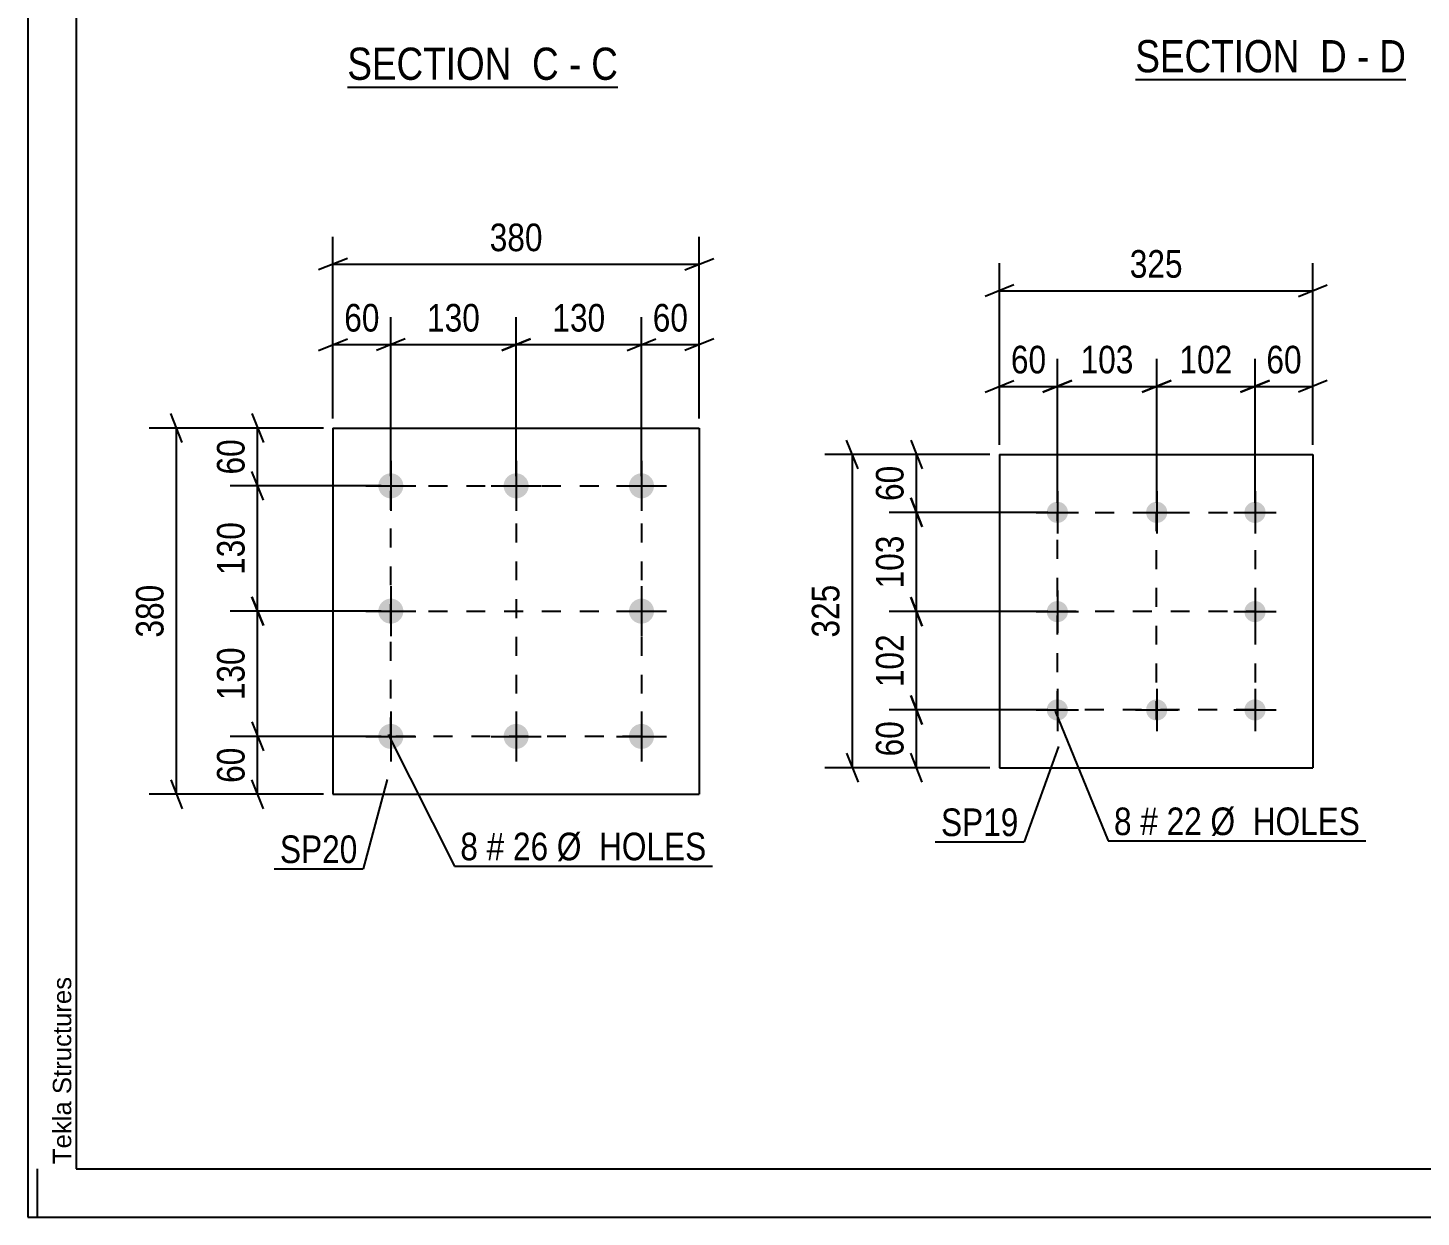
# Model space of a CAD drawing. Header units: millimetres. Extents: x 0 to 841, y 0 to 594.
# Drawn here: x 0 to 144.5, y 0 to 123.4 of the extents above; entities that cross this region are included whole.
import ezdxf

# ---------------------------------------------------------------- set-up
doc = ezdxf.new("R2010")
doc.units = ezdxf.units.MM
doc.linetypes.add('DXK_LINE_DOT2', pattern=[3.9198, 1.9599, -1.9599])
doc.styles.add('Arial', font='ARIAL.TTF', dxfattribs={"height": 0.2})
doc.styles.add('Arial Narrow', font='ARIALN.TTF', dxfattribs={"height": 0.2})

# ---------------------------------------------------------------- blocks, each defined once
blk = doc.blocks.new('Unknown-317662454-1113')
at = {"color": 5, "linetype": 'Continuous'}
for p, q in [((0, 594), (0, 0)), ((5, 589), (5, 5)), ((1, 0), (1, 5)), ((5, 5), (836, 5)), ((0, 0), (841, 0))]:
    blk.add_line(p, q, dxfattribs=at)
at = {"color": 174, "linetype": 'Continuous', "style": 'Arial'}
blk.add_text('Tekla Structures', height=1.9102, rotation=90, dxfattribs=at).set_placement((4.5, 5.5))
blk = doc.blocks.new('Unknown-317662454-13 - 5578')
at = {"color": 6, "linetype": 'Continuous'}
blk.add_line((33.14, 117.26), (61.21, 117.26), dxfattribs=at)
at = {"color": 0, "linetype": 'Continuous'}
for points in [[(51.25, 118.01), (51.25, 121.51), (33.14, 121.51), (33.14, 118.01)], [(55.07, 118.01), (55.07, 121.51), (52.3, 121.51), (52.3, 118.01)], [(57.39, 118.01), (57.39, 121.51), (56.12, 121.51), (56.12, 118.01)], [(61.21, 118.01), (61.21, 121.51), (58.44, 121.51), (58.44, 118.01)]]:
    blk.add_wipeout(points, dxfattribs=at)
at = {"color": 7, "linetype": 'Continuous', "style": 'Arial Narrow'}
for s, p in [('SECTION ', (33.14, 118.01)), ('C', (52.3, 118.01)), ('C', (58.44, 118.01)), ('-', (56.12, 118.01))]:
    blk.add_text(s, height=3.34, dxfattribs=at).set_placement(p)
blk = doc.blocks.new('Unknown-317662454-16 - 5121')
at = {"color": 6, "linetype": 'Continuous'}
blk.add_line((114.88, 118.04), (142.95, 118.04), dxfattribs=at)
at = {"color": 0, "linetype": 'Continuous'}
for points in [[(132.99, 118.79), (132.99, 122.29), (114.88, 122.29), (114.88, 118.79)], [(136.81, 118.79), (136.81, 122.29), (134.04, 122.29), (134.04, 118.79)], [(139.13, 118.79), (139.13, 122.29), (137.86, 122.29), (137.86, 118.79)], [(142.95, 118.79), (142.95, 122.29), (140.18, 122.29), (140.18, 118.79)]]:
    blk.add_wipeout(points, dxfattribs=at)
at = {"color": 7, "linetype": 'Continuous', "style": 'Arial Narrow'}
for s, p in [('SECTION ', (114.88, 118.79)), ('D', (134.04, 118.79)), ('D', (140.18, 118.79)), ('-', (137.86, 118.79))]:
    blk.add_text(s, height=3.34, dxfattribs=at).set_placement(p)
blk = doc.blocks.new('Bolt-317662454-6586 - 6552')
at = {"linetype": 'Continuous'}
for points in [[(106.79, 74.23, -1), (106.79, 72.03, -1)], [(117.09, 74.23, -1), (117.09, 72.03, -1)], [(127.29, 74.23, -1), (127.29, 72.03, -1)], [(106.79, 63.93, -1), (106.79, 61.73, -1)], [(127.29, 63.93, -1), (127.29, 61.73, -1)], [(106.79, 53.73, -1), (106.79, 51.53, -1)], [(117.09, 53.73, -1), (117.09, 51.53, -1)], [(127.29, 53.73, -1), (127.29, 51.53, -1)]]:
    blk.add_hatch(color=1, dxfattribs=at).paths.add_polyline_path(points)
at = {"color": 1, "linetype": 'Continuous'}
for p, q in [((106.79, 75.33), (106.79, 70.93)), ((117.09, 75.33), (117.09, 70.93)), ((127.29, 75.33), (127.29, 70.93)), ((104.59, 73.13), (108.99, 73.13)), ((114.89, 73.13), (119.29, 73.13)), ((125.09, 73.13), (129.49, 73.13)), ((106.79, 65.03), (106.79, 60.63)), ((127.29, 65.03), (127.29, 60.63)), ((104.59, 62.83), (108.99, 62.83)), ((125.09, 62.83), (129.49, 62.83)), ((106.79, 54.83), (106.79, 50.43)), ((117.09, 54.83), (117.09, 50.43)), ((127.29, 54.83), (127.29, 50.43)), ((104.59, 52.63), (108.99, 52.63)), ((114.89, 52.63), (119.29, 52.63)), ((125.09, 52.63), (129.49, 52.63))]:
    blk.add_line(p, q, dxfattribs=at)
blk = doc.blocks.new('Part-317662454-6591 - 6552')
at = {"color": 2, "linetype": 'Continuous'}
for p, q in [((100.79, 79.13), (100.79, 46.63)), ((100.79, 79.13), (133.29, 79.13)), ((133.29, 79.13), (133.29, 46.63)), ((100.79, 46.63), (133.29, 46.63))]:
    blk.add_line(p, q, dxfattribs=at)
blk = doc.blocks.new('Bolt-317662454-6906 - 6872')
at = {"linetype": 'Continuous'}
for points in [[(37.65, 77.18, -1), (37.65, 74.58, -1)], [(50.65, 77.18, -1), (50.65, 74.58, -1)], [(63.65, 77.18, -1), (63.65, 74.58, -1)], [(37.65, 64.18, -1), (37.65, 61.58, -1)], [(63.65, 64.18, -1), (63.65, 61.58, -1)], [(37.65, 51.18, -1), (37.65, 48.58, -1)], [(50.65, 51.18, -1), (50.65, 48.58, -1)], [(63.65, 51.18, -1), (63.65, 48.58, -1)]]:
    blk.add_hatch(color=1, dxfattribs=at).paths.add_polyline_path(points)
at = {"color": 1, "linetype": 'Continuous'}
for p, q in [((37.65, 78.48), (37.65, 73.28)), ((50.65, 78.48), (50.65, 73.28)), ((63.65, 78.48), (63.65, 73.28)), ((35.05, 75.88), (40.25, 75.88)), ((48.05, 75.88), (53.25, 75.88)), ((61.05, 75.88), (66.25, 75.88)), ((37.65, 65.48), (37.65, 60.28)), ((63.65, 65.48), (63.65, 60.28)), ((35.05, 62.88), (40.25, 62.88)), ((61.05, 62.88), (66.25, 62.88)), ((37.65, 52.48), (37.65, 47.28)), ((50.65, 52.48), (50.65, 47.28)), ((63.65, 52.48), (63.65, 47.28)), ((35.05, 49.88), (40.25, 49.88)), ((48.05, 49.88), (53.25, 49.88)), ((61.05, 49.88), (66.25, 49.88))]:
    blk.add_line(p, q, dxfattribs=at)
blk = doc.blocks.new('Part-317662454-6911 - 6872')
at = {"color": 2, "linetype": 'Continuous'}
for p, q in [((31.65, 81.88), (31.65, 43.88)), ((31.65, 81.88), (69.65, 81.88)), ((69.65, 81.88), (69.65, 43.88)), ((31.65, 43.88), (69.65, 43.88))]:
    blk.add_line(p, q, dxfattribs=at)
blk = doc.blocks.new('Rectangle-317662454-6682 - 6552')
at = {"color": 1, "linetype": 'DXK_LINE_DOT2'}
blk.add_lwpolyline([(106.79, 73.13), (127.29, 73.13), (127.29, 52.63), (106.79, 52.63), (106.79, 73.13)], close=True, dxfattribs=at)
blk = doc.blocks.new('Rectangle-317662454-6998 - 6872')
at = {"color": 1, "linetype": 'DXK_LINE_DOT2'}
blk.add_lwpolyline([(37.65, 75.88), (63.65, 75.88), (63.65, 49.88), (37.65, 49.88), (37.65, 75.88)], close=True, dxfattribs=at)
blk = doc.blocks.new('Line-317662454-6675 - 6552')
at = {"color": 1, "linetype": 'DXK_LINE_DOT2'}
blk.add_line((106.79, 62.88), (127.29, 62.88), dxfattribs=at)
blk = doc.blocks.new('Line-317662454-6991 - 6872')
at = {"color": 1, "linetype": 'DXK_LINE_DOT2'}
blk.add_line((37.65, 62.88), (63.65, 62.88), dxfattribs=at)
blk = doc.blocks.new('Line-317662454-6664 - 6552')
at = {"color": 1, "linetype": 'DXK_LINE_DOT2'}
blk.add_line((117.04, 73.13), (117.04, 51.63), dxfattribs=at)
blk = doc.blocks.new('Line-317662454-6984 - 6872')
at = {"color": 1, "linetype": 'DXK_LINE_DOT2'}
blk.add_line((50.65, 75.88), (50.65, 49.88), dxfattribs=at)
blk = doc.blocks.new('StraightDimension-317662454-6593 - 6552')
at = {"color": 7, "linetype": 'Continuous'}
for p, q in [((100.79, 80.13), (100.79, 98.98)), ((133.29, 80.13), (133.29, 98.98)), ((102.29, 96.73), (99.29, 95.53)), ((100.79, 96.13), (133.29, 96.13)), ((131.79, 95.53), (134.79, 96.73))]:
    blk.add_line(p, q, dxfattribs=at)
at = {"color": 0}
blk.add_wipeout([(120.39, 96.88), (120.39, 101.08), (113.7, 101.08), (113.7, 96.88)], dxfattribs=at)
at = {"color": 3, "style": 'Arial Narrow'}
blk.add_text('325', height=2.863, dxfattribs=at).set_placement((114.3, 97.48))
blk = doc.blocks.new('StraightDimension-317662454-6604 - 6552')
at = {"color": 7, "linetype": 'Continuous'}
for p, q in [((100.79, 80.13), (100.79, 89.05)), ((106.79, 74.13), (106.79, 89.05)), ((99.29, 85.6), (102.29, 86.8)), ((108.29, 86.8), (105.29, 85.6)), ((100.79, 86.2), (106.79, 86.2))]:
    blk.add_line(p, q, dxfattribs=at)
at = {"color": 0}
blk.add_wipeout([(106.22, 86.95), (106.22, 91.15), (101.37, 91.15), (101.37, 86.95)], dxfattribs=at)
at = {"color": 3, "style": 'Arial Narrow'}
blk.add_text('60', height=2.863, dxfattribs=at).set_placement((101.97, 87.55))
blk = doc.blocks.new('StraightDimension-317662454-6618 - 6552')
at = {"color": 7, "linetype": 'Continuous'}
for p, q in [((127.29, 74.13), (127.29, 89.05)), ((133.29, 80.13), (133.29, 89.05)), ((125.79, 85.6), (128.79, 86.8)), ((134.79, 86.8), (131.79, 85.6)), ((127.29, 86.2), (133.29, 86.2))]:
    blk.add_line(p, q, dxfattribs=at)
at = {"color": 0}
blk.add_wipeout([(132.72, 86.95), (132.72, 91.15), (127.87, 91.15), (127.87, 86.95)], dxfattribs=at)
at = {"color": 3, "style": 'Arial Narrow'}
blk.add_text('60', height=2.863, dxfattribs=at).set_placement((128.47, 87.55))
blk = doc.blocks.new('StraightDimension-317662454-6629 - 6552')
at = {"color": 7, "linetype": 'Continuous'}
for p, q in [((86.13, 77.63), (84.93, 80.63)), ((99.79, 79.13), (82.68, 79.13)), ((85.53, 46.63), (85.53, 79.13)), ((84.93, 48.13), (86.13, 45.13)), ((99.79, 46.63), (82.68, 46.63))]:
    blk.add_line(p, q, dxfattribs=at)
at = {"color": 0}
blk.add_wipeout([(84.78, 66.23), (80.58, 66.23), (80.58, 59.54), (84.78, 59.54)], dxfattribs=at)
at = {"color": 3, "style": 'Arial Narrow'}
blk.add_text('325', height=2.863, rotation=90.0002, dxfattribs=at).set_placement((84.18, 60.14))
blk = doc.blocks.new('StraightDimension-317662454-6640 - 6552')
at = {"color": 7, "linetype": 'Continuous'}
for p, q in [((91.58, 54.13), (92.78, 51.13)), ((105.79, 52.63), (89.33, 52.63)), ((92.18, 46.63), (92.18, 52.63)), ((92.78, 45.13), (91.58, 48.13)), ((99.79, 46.63), (89.33, 46.63))]:
    blk.add_line(p, q, dxfattribs=at)
at = {"color": 0}
blk.add_wipeout([(91.43, 52.06), (87.23, 52.06), (87.23, 47.21), (91.43, 47.21)], dxfattribs=at)
at = {"color": 3, "style": 'Arial Narrow'}
blk.add_text('60', height=2.863, rotation=90.0002, dxfattribs=at).set_placement((90.83, 47.81))
blk = doc.blocks.new('StraightDimension-317662454-6654 - 6552')
at = {"color": 7, "linetype": 'Continuous'}
for p, q in [((91.58, 80.63), (92.78, 77.63)), ((99.79, 79.13), (89.33, 79.13)), ((92.18, 73.13), (92.18, 79.13)), ((92.78, 71.63), (91.58, 74.63)), ((105.79, 73.13), (89.33, 73.13))]:
    blk.add_line(p, q, dxfattribs=at)
at = {"color": 0}
blk.add_wipeout([(91.43, 78.56), (87.23, 78.56), (87.23, 73.71), (91.43, 73.71)], dxfattribs=at)
at = {"color": 3, "style": 'Arial Narrow'}
blk.add_text('60', height=2.863, rotation=90.0002, dxfattribs=at).set_placement((90.83, 74.31))
blk = doc.blocks.new('StraightDimension-317662454-16029 - 6552')
at = {"color": 7, "linetype": 'Continuous'}
for p, q in [((106.79, 74.13), (106.79, 89.05)), ((117.09, 74.13), (117.09, 89.05)), ((105.29, 85.6), (108.29, 86.8)), ((118.59, 86.8), (115.59, 85.6)), ((106.79, 86.2), (117.09, 86.2))]:
    blk.add_line(p, q, dxfattribs=at)
at = {"color": 0}
blk.add_wipeout([(115.29, 86.95), (115.29, 91.15), (108.6, 91.15), (108.6, 86.95)], dxfattribs=at)
at = {"color": 3, "style": 'Arial Narrow'}
blk.add_text('103', height=2.863, dxfattribs=at).set_placement((109.2, 87.55))
blk = doc.blocks.new('StraightDimension-317662454-16031 - 6552')
at = {"color": 7, "linetype": 'Continuous'}
for p, q in [((117.09, 74.13), (117.09, 89.05)), ((127.29, 74.13), (127.29, 89.05)), ((115.59, 85.6), (118.59, 86.8)), ((128.79, 86.8), (125.79, 85.6)), ((117.09, 86.2), (127.29, 86.2))]:
    blk.add_line(p, q, dxfattribs=at)
at = {"color": 0}
blk.add_wipeout([(125.54, 86.95), (125.54, 91.15), (118.85, 91.15), (118.85, 86.95)], dxfattribs=at)
at = {"color": 3, "style": 'Arial Narrow'}
blk.add_text('102', height=2.863, dxfattribs=at).set_placement((119.45, 87.55))
blk = doc.blocks.new('StraightDimension-317662454-16051 - 6552')
at = {"color": 7, "linetype": 'Continuous'}
for p, q in [((91.58, 64.33), (92.78, 61.33)), ((105.79, 62.83), (89.33, 62.83)), ((92.18, 52.63), (92.18, 62.83)), ((92.78, 51.13), (91.58, 54.13)), ((105.79, 52.63), (89.33, 52.63))]:
    blk.add_line(p, q, dxfattribs=at)
at = {"color": 0}
blk.add_wipeout([(91.43, 61.08), (87.23, 61.08), (87.23, 54.39), (91.43, 54.39)], dxfattribs=at)
at = {"color": 3, "style": 'Arial Narrow'}
blk.add_text('102', height=2.863, rotation=90.0002, dxfattribs=at).set_placement((90.83, 54.99))
blk = doc.blocks.new('StraightDimension-317662454-16053 - 6552')
at = {"color": 7, "linetype": 'Continuous'}
for p, q in [((91.58, 74.63), (92.78, 71.63)), ((105.79, 73.13), (89.33, 73.13)), ((92.18, 62.83), (92.18, 73.13)), ((92.78, 61.33), (91.58, 64.33)), ((105.79, 62.83), (89.33, 62.83))]:
    blk.add_line(p, q, dxfattribs=at)
at = {"color": 0}
blk.add_wipeout([(91.43, 71.33), (87.23, 71.33), (87.23, 64.64), (91.43, 64.64)], dxfattribs=at)
at = {"color": 3, "style": 'Arial Narrow'}
blk.add_text('103', height=2.863, rotation=90.0002, dxfattribs=at).set_placement((90.83, 65.24))
blk = doc.blocks.new('StraightDimension-317662454-6913 - 6872')
at = {"color": 7, "linetype": 'Continuous'}
for p, q in [((31.65, 82.88), (31.65, 101.73)), ((69.65, 82.88), (69.65, 101.73)), ((33.15, 99.48), (30.15, 98.28)), ((31.65, 98.88), (69.65, 98.88)), ((68.15, 98.28), (71.15, 99.48))]:
    blk.add_line(p, q, dxfattribs=at)
at = {"color": 0}
blk.add_wipeout([(53.99, 99.63), (53.99, 103.83), (47.31, 103.83), (47.31, 99.63)], dxfattribs=at)
at = {"color": 3, "style": 'Arial Narrow'}
blk.add_text('380', height=2.863, dxfattribs=at).set_placement((47.91, 100.23))
blk = doc.blocks.new('StraightDimension-317662454-6960 - 6872')
at = {"color": 7, "linetype": 'Continuous'}
for p, q in [((23.23, 51.38), (24.43, 48.38)), ((36.65, 49.88), (20.98, 49.88)), ((23.83, 43.88), (23.83, 49.88)), ((24.43, 42.38), (23.23, 45.38)), ((30.65, 43.88), (20.98, 43.88))]:
    blk.add_line(p, q, dxfattribs=at)
at = {"color": 0}
blk.add_wipeout([(23.08, 49.31), (18.88, 49.31), (18.88, 44.46), (23.08, 44.46)], dxfattribs=at)
at = {"color": 3, "style": 'Arial Narrow'}
blk.add_text('60', height=2.863, rotation=90.0002, dxfattribs=at).set_placement((22.48, 45.06))
blk = doc.blocks.new('StraightDimension-317662454-6924 - 6872')
at = {"color": 7, "linetype": 'Continuous'}
for p, q in [((31.65, 82.88), (31.65, 93.39)), ((37.65, 76.88), (37.65, 93.39)), ((30.15, 89.94), (33.15, 91.14)), ((39.15, 91.14), (36.15, 89.94)), ((31.65, 90.54), (37.65, 90.54))]:
    blk.add_line(p, q, dxfattribs=at)
at = {"color": 0}
blk.add_wipeout([(37.08, 91.29), (37.08, 95.49), (32.22, 95.49), (32.22, 91.29)], dxfattribs=at)
at = {"color": 3, "style": 'Arial Narrow'}
blk.add_text('60', height=2.863, dxfattribs=at).set_placement((32.82, 91.89))
blk = doc.blocks.new('StraightDimension-317662454-6938 - 6872')
at = {"color": 7, "linetype": 'Continuous'}
for p, q in [((63.65, 76.88), (63.65, 93.39)), ((69.65, 82.88), (69.65, 93.39)), ((62.15, 89.94), (65.15, 91.14)), ((71.15, 91.14), (68.15, 89.94)), ((63.65, 90.54), (69.65, 90.54))]:
    blk.add_line(p, q, dxfattribs=at)
at = {"color": 0}
blk.add_wipeout([(69.08, 91.29), (69.08, 95.49), (64.22, 95.49), (64.22, 91.29)], dxfattribs=at)
at = {"color": 3, "style": 'Arial Narrow'}
blk.add_text('60', height=2.863, dxfattribs=at).set_placement((64.82, 91.89))
blk = doc.blocks.new('StraightDimension-317662454-6949 - 6872')
at = {"color": 7, "linetype": 'Continuous'}
for p, q in [((16.02, 80.38), (14.82, 83.38)), ((30.65, 81.88), (12.57, 81.88)), ((15.42, 43.88), (15.42, 81.88)), ((14.82, 45.38), (16.02, 42.38)), ((30.65, 43.88), (12.57, 43.88))]:
    blk.add_line(p, q, dxfattribs=at)
at = {"color": 0}
blk.add_wipeout([(14.67, 66.23), (10.47, 66.23), (10.47, 59.54), (14.67, 59.54)], dxfattribs=at)
at = {"color": 3, "style": 'Arial Narrow'}
blk.add_text('380', height=2.863, rotation=90.0002, dxfattribs=at).set_placement((14.07, 60.14))
blk = doc.blocks.new('StraightDimension-317662454-6974 - 6872')
at = {"color": 7, "linetype": 'Continuous'}
for p, q in [((23.23, 83.38), (24.43, 80.38)), ((30.65, 81.88), (20.98, 81.88)), ((23.83, 75.88), (23.83, 81.88)), ((24.43, 74.38), (23.23, 77.38)), ((36.65, 75.88), (20.98, 75.88))]:
    blk.add_line(p, q, dxfattribs=at)
at = {"color": 0}
blk.add_wipeout([(23.08, 81.31), (18.88, 81.31), (18.88, 76.46), (23.08, 76.46)], dxfattribs=at)
at = {"color": 3, "style": 'Arial Narrow'}
blk.add_text('60', height=2.863, rotation=90.0002, dxfattribs=at).set_placement((22.48, 77.06))
blk = doc.blocks.new('StraightDimension-317662454-16246 - 6872')
at = {"color": 7, "linetype": 'Continuous'}
for p, q in [((37.65, 76.88), (37.65, 93.39)), ((50.65, 76.88), (50.65, 93.39)), ((39.15, 91.14), (36.15, 89.94)), ((49.15, 89.94), (52.15, 91.14)), ((37.65, 90.54), (50.65, 90.54))]:
    blk.add_line(p, q, dxfattribs=at)
at = {"color": 0}
blk.add_wipeout([(47.49, 91.29), (47.49, 95.49), (40.81, 95.49), (40.81, 91.29)], dxfattribs=at)
at = {"color": 3, "style": 'Arial Narrow'}
blk.add_text('130', height=2.863, dxfattribs=at).set_placement((41.41, 91.89))
blk = doc.blocks.new('StraightDimension-317662454-16248 - 6872')
at = {"color": 7, "linetype": 'Continuous'}
for p, q in [((50.65, 76.88), (50.65, 93.39)), ((63.65, 76.88), (63.65, 93.39)), ((52.15, 91.14), (49.15, 89.94)), ((62.15, 89.94), (65.15, 91.14)), ((50.65, 90.54), (63.65, 90.54))]:
    blk.add_line(p, q, dxfattribs=at)
at = {"color": 0}
blk.add_wipeout([(60.49, 91.29), (60.49, 95.49), (53.81, 95.49), (53.81, 91.29)], dxfattribs=at)
at = {"color": 3, "style": 'Arial Narrow'}
blk.add_text('130', height=2.863, dxfattribs=at).set_placement((54.41, 91.89))
blk = doc.blocks.new('StraightDimension-317662454-16268 - 6872')
at = {"color": 7, "linetype": 'Continuous'}
for p, q in [((24.43, 61.38), (23.23, 64.38)), ((36.65, 62.88), (20.98, 62.88)), ((23.83, 49.88), (23.83, 62.88)), ((23.23, 51.38), (24.43, 48.38)), ((36.65, 49.88), (20.98, 49.88))]:
    blk.add_line(p, q, dxfattribs=at)
at = {"color": 0}
blk.add_wipeout([(23.08, 59.73), (18.88, 59.73), (18.88, 53.04), (23.08, 53.04)], dxfattribs=at)
at = {"color": 3, "style": 'Arial Narrow'}
blk.add_text('130', height=2.863, rotation=90.0002, dxfattribs=at).set_placement((22.48, 53.64))
blk = doc.blocks.new('StraightDimension-317662454-16270 - 6872')
at = {"color": 7, "linetype": 'Continuous'}
for p, q in [((24.43, 74.38), (23.23, 77.38)), ((36.65, 75.88), (20.98, 75.88)), ((23.83, 62.88), (23.83, 75.88)), ((23.23, 64.38), (24.43, 61.38)), ((36.65, 62.88), (20.98, 62.88))]:
    blk.add_line(p, q, dxfattribs=at)
at = {"color": 0}
blk.add_wipeout([(23.08, 72.73), (18.88, 72.73), (18.88, 66.04), (23.08, 66.04)], dxfattribs=at)
at = {"color": 3, "style": 'Arial Narrow'}
blk.add_text('130', height=2.863, rotation=90.0002, dxfattribs=at).set_placement((22.48, 66.64))
blk = doc.blocks.new('Mark-317662454-6582 - 6552')
at = {"color": 0}
for points in [[(114.49, 39.64), (114.49, 42.64), (112.66, 42.64), (112.66, 39.64)], [(117.22, 39.64), (117.22, 42.64), (115.39, 42.64), (115.39, 39.64)], [(121.77, 39.64), (121.77, 42.64), (118.12, 42.64), (118.12, 39.64)], [(138.2, 39.64), (138.2, 42.64), (122.67, 42.64), (122.67, 39.64)]]:
    blk.add_wipeout(points, dxfattribs=at)
for points in [[(114.49, 39.64), (114.49, 42.64), (112.66, 42.64), (112.66, 39.64)], [(117.22, 39.64), (117.22, 42.64), (115.39, 42.64), (115.39, 39.64)], [(121.77, 39.64), (121.77, 42.64), (118.12, 42.64), (118.12, 39.64)], [(138.2, 39.64), (138.2, 42.64), (122.67, 42.64), (122.67, 39.64)]]:
    blk.add_wipeout(points, dxfattribs=at)
at = {"color": 7, "linetype": 'Continuous'}
for p, q in [((106.56, 52.49), (112.06, 39.04)), ((112.06, 39.04), (138.8, 39.04))]:
    blk.add_line(p, q, dxfattribs=at)
at = {"color": 3, "style": 'Arial Narrow'}
for s, height, p in [('8', 2.86, (112.66, 39.64)), ('#', 2.86, (115.39, 39.64)), ('22', 2.863, (118.12, 39.64)), ('Ø  HOLES', 2.863, (122.67, 39.64))]:
    blk.add_text(s, height=height, dxfattribs=at).set_placement(p)
blk = doc.blocks.new('Mark-317662454-6587 - 6552')
at = {"color": 0}
blk.add_wipeout([(102.76, 39.54), (102.76, 42.54), (94.72, 42.54), (94.72, 39.54)], dxfattribs=at)
blk.add_wipeout([(102.76, 39.54), (102.76, 42.54), (94.72, 42.54), (94.72, 39.54)], dxfattribs=at)
at = {"color": 30, "linetype": 'Continuous'}
for p in [(106.91, 48.85), (94.12, 38.94)]:
    blk.add_line(p, (103.36, 38.94), dxfattribs=at)
at = {"color": 3, "style": 'Arial Narrow'}
blk.add_text('SP19', height=2.863, dxfattribs=at).set_placement((94.72, 39.54))
blk = doc.blocks.new('Mark-317662454-6907 - 6872')
at = {"color": 0}
blk.add_wipeout([(34.19, 36.74), (34.19, 39.74), (26.15, 39.74), (26.15, 36.74)], dxfattribs=at)
blk.add_wipeout([(34.19, 36.74), (34.19, 39.74), (26.15, 39.74), (26.15, 36.74)], dxfattribs=at)
at = {"color": 30, "linetype": 'Continuous'}
for p in [(37.26, 45.41), (25.55, 36.14)]:
    blk.add_line(p, (34.79, 36.14), dxfattribs=at)
at = {"color": 3, "style": 'Arial Narrow'}
blk.add_text('SP20', height=2.863, dxfattribs=at).set_placement((26.15, 36.74))
blk = doc.blocks.new('Mark-317662454-6902 - 6872')
at = {"color": 0}
for points in [[(46.69, 37.03), (46.69, 40.03), (44.86, 40.03), (44.86, 37.03)], [(49.42, 37.03), (49.42, 40.03), (47.59, 40.03), (47.59, 37.03)], [(53.97, 37.03), (53.97, 40.03), (50.32, 40.03), (50.32, 37.03)], [(70.4, 37.03), (70.4, 40.03), (54.87, 40.03), (54.87, 37.03)]]:
    blk.add_wipeout(points, dxfattribs=at)
for points in [[(46.69, 37.03), (46.69, 40.03), (44.86, 40.03), (44.86, 37.03)], [(49.42, 37.03), (49.42, 40.03), (47.59, 40.03), (47.59, 37.03)], [(53.97, 37.03), (53.97, 40.03), (50.32, 40.03), (50.32, 37.03)], [(70.4, 37.03), (70.4, 40.03), (54.87, 40.03), (54.87, 37.03)]]:
    blk.add_wipeout(points, dxfattribs=at)
at = {"color": 7, "linetype": 'Continuous'}
for p, q in [((37.36, 50.07), (44.26, 36.43)), ((44.26, 36.43), (71, 36.43))]:
    blk.add_line(p, q, dxfattribs=at)
at = {"color": 3, "style": 'Arial Narrow'}
for s, height, p in [('8', 2.86, (44.86, 37.03)), ('#', 2.86, (47.59, 37.03)), ('26', 2.863, (50.32, 37.03)), ('Ø  HOLES', 2.863, (54.87, 37.03))]:
    blk.add_text(s, height=height, dxfattribs=at).set_placement(p)

msp = doc.modelspace()

# ---------------------------------------------------------------- block references
for name in ['Unknown-317662454-1113', 'Part-317662454-6911 - 6872', 'Bolt-317662454-6906 - 6872', 'Part-317662454-6591 - 6552', 'Rectangle-317662454-6998 - 6872', 'Line-317662454-6984 - 6872', 'Bolt-317662454-6586 - 6552', 'Rectangle-317662454-6682 - 6552', 'Line-317662454-6664 - 6552', 'Line-317662454-6991 - 6872', 'Line-317662454-6675 - 6552']:
    msp.add_blockref(name, (0, 0))

# ---------------------------------------------------------------- next in the draw order: block references
for name in ['Unknown-317662454-13 - 5578', 'Unknown-317662454-16 - 5121', 'StraightDimension-317662454-6913 - 6872', 'StraightDimension-317662454-6593 - 6552', 'Mark-317662454-6582 - 6552', 'StraightDimension-317662454-6960 - 6872']:
    msp.add_blockref(name, (0, 0))

# ---------------------------------------------------------------- next in the draw order: block references
for name in ['StraightDimension-317662454-6924 - 6872', 'StraightDimension-317662454-6938 - 6872', 'StraightDimension-317662454-6604 - 6552', 'StraightDimension-317662454-6618 - 6552']:
    msp.add_blockref(name, (0, 0))

# ---------------------------------------------------------------- next in the draw order: block references
for name in ['StraightDimension-317662454-6949 - 6872', 'StraightDimension-317662454-6629 - 6552']:
    msp.add_blockref(name, (0, 0))

# ---------------------------------------------------------------- next in the draw order: block references
for name in ['StraightDimension-317662454-6974 - 6872', 'StraightDimension-317662454-6654 - 6552', 'StraightDimension-317662454-16268 - 6872', 'StraightDimension-317662454-6640 - 6552', 'Mark-317662454-6907 - 6872']:
    msp.add_blockref(name, (0, 0))

# ---------------------------------------------------------------- next in the draw order: block references
for name in ['StraightDimension-317662454-16246 - 6872', 'StraightDimension-317662454-16029 - 6552', 'StraightDimension-317662454-16051 - 6552', 'Mark-317662454-6902 - 6872', 'Mark-317662454-6587 - 6552']:
    msp.add_blockref(name, (0, 0))

# ---------------------------------------------------------------- next in the draw order: block references
for name in ['StraightDimension-317662454-16248 - 6872', 'StraightDimension-317662454-16031 - 6552', 'StraightDimension-317662454-16270 - 6872', 'StraightDimension-317662454-16053 - 6552']:
    msp.add_blockref(name, (0, 0))

doc.saveas('drawing.dxf')
